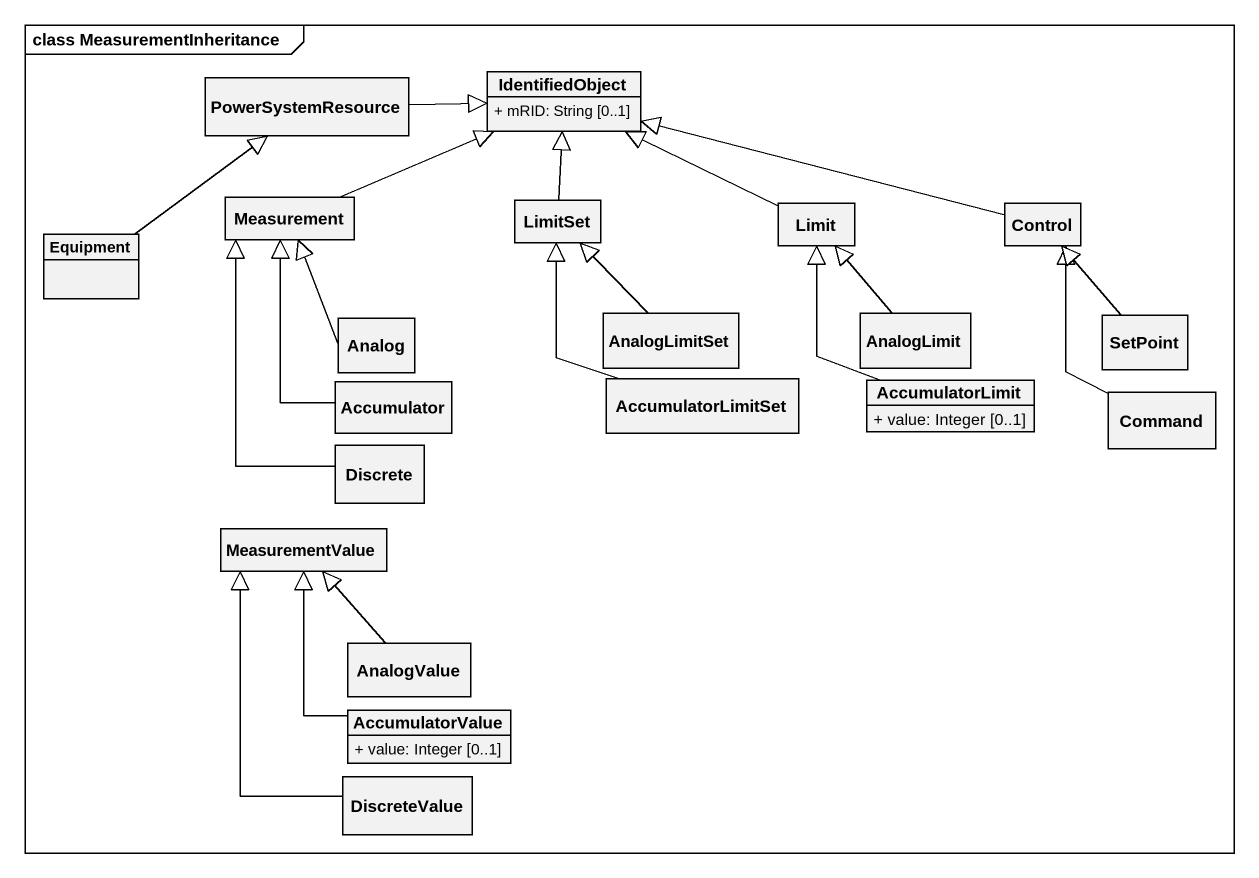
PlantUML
@startuml
mainframe class MeasurementInheritance
hide circle
hide empty members
skinparam classAttributeIconSize 0
class PowerSystemResource
class IdentifiedObject {
  + mRID: String [0..1]
}
class Measurement
class Equipment
class LimitSet
class Limit
class "Control" as Control_
class Analog
class AnalogLimitSet
class AnalogLimit
class SetPoint
class Accumulator
class AccumulatorLimitSet
class AccumulatorLimit {
  + value: Integer [0..1]
}
class Command
class Discrete
class MeasurementValue
class AnalogValue
class AccumulatorValue {
  + value: Integer [0..1]
}
class DiscreteValue
PowerSystemResource -right-|> IdentifiedObject
Measurement -right-|> IdentifiedObject
Equipment -up-|> PowerSystemResource
LimitSet -up-|> IdentifiedObject
Limit -left-|> IdentifiedObject
Control_ -left-|> IdentifiedObject
Analog -up-|> Measurement
AnalogLimitSet -up-|> LimitSet
AnalogLimit -up-|> Limit
SetPoint -up-|> Control_
Accumulator -up-|> Measurement
AccumulatorLimitSet -up-|> LimitSet
AccumulatorLimit -up-|> Limit
Command -up-|> Control_
Discrete -up-|> Measurement
AnalogValue -up-|> MeasurementValue
AccumulatorValue -up-|> MeasurementValue
DiscreteValue -up-|> MeasurementValue
@enduml
